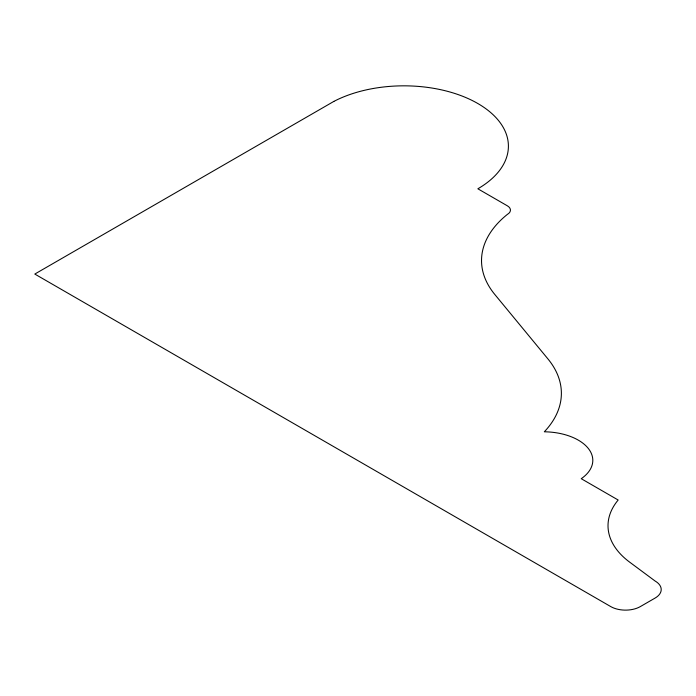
<?xml version="1.0" encoding="UTF-8"?>
<svg xmlns="http://www.w3.org/2000/svg" width="696" height="696" viewBox="0 0 696 696"><rect width="100%" height="100%" fill="white"/><g stroke="black" fill="none" stroke-linecap="round" stroke-linejoin="round"><path stroke-width="1.04" d="M333.863 101.398L34.8 274.059L610.775 606.599A20.889 12.058 0 0 0 640.311 606.599L655.084 598.073A20.889 12.058 0 0 0 655.084 581.012L629.236 561.829A102.764 59.334 0 0 1 618.161 500.015L581.238 478.7A49.451 28.553 0 0 0 588.372 448.528A49.451 28.553 0 0 0 544.315 431.798A138.713 80.084 0 0 0 547.917 358.901L494.795 294.46A136.633 78.883 0 0 1 507.393 214.377A10.44 6.029 0 0 0 507.393 205.842L477.856 188.79A104.496 60.334 0 0 0 479.631 104.583A104.496 60.334 0 0 0 333.863 101.398"/></g></svg>
